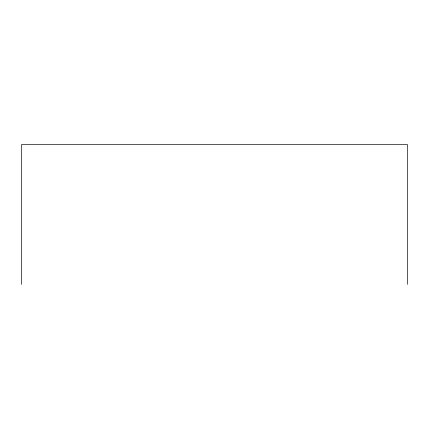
<?xml version="1.0" encoding="UTF-8"?>
<svg xmlns="http://www.w3.org/2000/svg" width="429" height="429" viewBox="0 0 429 429"><rect width="100%" height="100%" fill="white"/><g stroke="black" fill="none" stroke-linecap="round" stroke-linejoin="round"><path stroke-width="0.64" d="M407.55 284.363L407.55 144.637L21.45 144.637L21.45 284.363"/></g></svg>
